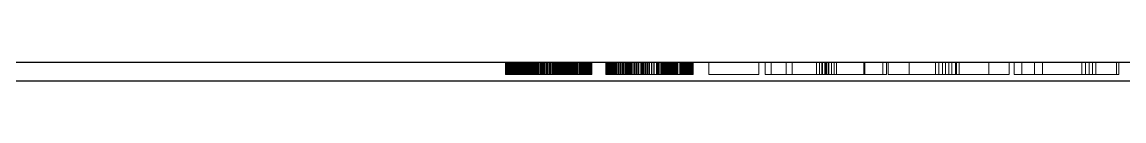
# Paper-space layout '04_孔表及加工说明' of a CAD drawing. Header units: millimetres. Extents: x 8 to 412, y 8 to 289.
# Drawn here: x 89.49 to 116.43, y 237.8 to 238.25 of the extents above; entities that cross this region are included whole.
import ezdxf

# ---------------------------------------------------------------- set-up
doc = ezdxf.new("R2010")
doc.units = ezdxf.units.MM
doc.linetypes.add('WP_HIDDEN', pattern=[2.3, 1.5, -0.8])
doc.layers.add('HIDDEN', color=7, linetype='WP_HIDDEN', lineweight=13)
doc.layers.add('VISIBLE', color=7, linetype='CONTINUOUS', lineweight=25)

psp = doc.layouts.new('04_孔表及加工说明')

# ---------------------------------------------------------------- linework, layer by layer
at = {"layer": 'HIDDEN'}
for points in [[(101.311, 238.25), (101.708, 238.25)], [(101.317, 238.25), (101.311, 238.25)], [(101.311, 238.25), (101.311, 237.95)], [(101.325, 238.25), (101.317, 238.25)], [(101.317, 238.25), (101.317, 237.95)], [(101.335, 238.25), (101.325, 238.25)], [(101.325, 238.25), (101.325, 237.95)], [(101.346, 238.25), (101.335, 238.25)], [(101.335, 238.25), (101.335, 237.95)], [(101.36, 238.25), (101.346, 238.25)], [(101.346, 238.25), (101.346, 237.95)], [(101.351, 238.25), (101.372, 238.25)], [(101.748, 238.25), (101.351, 238.25)], [(101.351, 238.25), (101.351, 237.95)], [(101.375, 238.25), (101.36, 238.25)], [(101.36, 238.25), (101.36, 237.95)], [(101.372, 238.25), (101.399, 238.25)], [(101.372, 238.25), (101.372, 237.95)], [(101.392, 238.25), (101.375, 238.25)], [(101.375, 238.25), (101.375, 237.95)], [(101.411, 238.25), (101.392, 238.25)], [(101.392, 238.25), (101.392, 237.95)], [(101.399, 238.25), (101.415, 238.25)], [(101.399, 238.25), (101.399, 237.95)], [(101.432, 238.25), (101.411, 238.25)], [(101.411, 238.25), (101.411, 237.95)], [(101.415, 238.25), (101.432, 238.25)], [(101.415, 238.25), (101.415, 237.95)], [(101.455, 238.25), (101.432, 238.25)], [(101.432, 238.25), (101.45, 238.25)], [(101.432, 238.25), (101.432, 237.95)], [(101.432, 238.25), (101.432, 237.95)], [(101.45, 238.25), (101.47, 238.25)], [(101.45, 238.25), (101.45, 237.95)], [(101.48, 238.25), (101.455, 238.25)], [(101.455, 238.25), (101.455, 237.95)], [(101.47, 238.25), (101.491, 238.25)], [(101.47, 238.25), (101.47, 237.95)], [(101.507, 238.25), (101.48, 238.25)], [(101.48, 238.25), (101.48, 237.95)], [(101.491, 238.25), (101.514, 238.25)], [(101.491, 238.25), (101.491, 237.95)], [(101.535, 238.25), (101.507, 238.25)], [(101.507, 238.25), (101.507, 237.95)], [(101.514, 238.25), (101.539, 238.25)], [(101.514, 238.25), (101.514, 237.95)], [(101.566, 238.25), (101.535, 238.25)], [(101.535, 238.25), (101.535, 237.95)], [(101.539, 238.25), (101.564, 238.25)], [(101.539, 238.25), (101.539, 237.95)], [(101.564, 238.25), (101.591, 238.25)], [(101.564, 238.25), (101.564, 237.95)], [(101.598, 238.25), (101.566, 238.25)], [(101.566, 238.25), (101.566, 237.95)], [(101.591, 238.25), (101.62, 238.25)], [(101.591, 238.25), (101.591, 237.95)], [(101.632, 238.25), (101.598, 238.25)], [(101.598, 238.25), (101.598, 237.95)], [(101.62, 238.25), (101.65, 238.25)], [(101.62, 238.25), (101.62, 237.95)], [(101.668, 238.25), (101.632, 238.25)], [(101.632, 238.25), (101.632, 237.95)], [(101.65, 238.25), (101.682, 238.25)], [(101.65, 238.25), (101.65, 237.95)], [(101.704, 238.25), (101.668, 238.25)], [(101.668, 238.25), (101.668, 237.95)], [(101.682, 238.25), (101.714, 238.25)], [(101.682, 238.25), (101.682, 237.95)], [(101.742, 238.25), (101.704, 238.25)], [(101.704, 238.25), (101.704, 237.95)], [(101.708, 238.25), (101.727, 238.25)], [(101.708, 238.25), (101.708, 237.95)], [(101.714, 238.25), (101.748, 238.25)], [(101.714, 238.25), (101.714, 237.95)], [(101.727, 238.25), (101.748, 238.25)], [(101.727, 238.25), (101.727, 237.95)], [(101.781, 238.25), (101.742, 238.25)], [(101.742, 238.25), (101.742, 237.95)], [(101.748, 238.25), (101.783, 238.25)], [(101.76, 238.25), (101.748, 238.25)], [(101.748, 238.25), (101.773, 238.25)], [(101.748, 238.25), (101.748, 237.95)], [(101.748, 238.25), (101.748, 237.95)], [(101.748, 238.25), (101.748, 237.95)], [(101.777, 238.25), (101.76, 238.25)], [(101.76, 238.25), (101.76, 237.95)], [(101.773, 238.25), (101.8, 238.25)], [(101.773, 238.25), (101.773, 237.95)], [(101.796, 238.25), (101.777, 238.25)], [(101.777, 238.25), (101.777, 237.95)], [(101.822, 238.25), (101.781, 238.25)], [(101.781, 238.25), (101.781, 237.95)], [(101.783, 238.25), (101.818, 238.25)], [(101.783, 238.25), (101.783, 237.95)], [(101.819, 238.25), (101.796, 238.25)], [(101.796, 238.25), (101.796, 237.95)], [(101.8, 238.25), (101.831, 238.25)], [(101.8, 238.25), (101.8, 237.95)], [(101.818, 238.25), (101.855, 238.25)], [(101.818, 238.25), (101.818, 237.95)], [(101.846, 238.25), (101.819, 238.25)], [(101.819, 238.25), (101.819, 237.95)], [(101.863, 238.25), (101.822, 238.25)], [(101.822, 238.25), (101.822, 237.95)], [(101.831, 238.25), (101.864, 238.25)], [(101.831, 238.25), (101.831, 237.95)], [(101.876, 238.25), (101.846, 238.25)], [(101.846, 238.25), (101.846, 237.95)], [(101.855, 238.25), (101.893, 238.25)], [(101.855, 238.25), (101.855, 237.95)], [(101.905, 238.25), (101.863, 238.25)], [(101.863, 238.25), (101.863, 237.95)], [(101.864, 238.25), (101.901, 238.25)], [(101.864, 238.25), (101.864, 237.95)], [(101.909, 238.25), (101.876, 238.25)], [(101.876, 238.25), (101.876, 237.95)], [(101.893, 238.25), (101.931, 238.25)], [(101.893, 238.25), (101.893, 237.95)], [(101.901, 238.25), (101.94, 238.25)], [(101.901, 238.25), (101.901, 237.95)], [(101.949, 238.25), (101.905, 238.25)], [(101.905, 238.25), (101.905, 237.95)], [(101.946, 238.25), (101.909, 238.25)], [(101.909, 238.25), (101.909, 237.95)], [(101.931, 238.25), (101.971, 238.25)], [(101.931, 238.25), (101.931, 237.95)], [(101.94, 238.25), (101.983, 238.25)], [(101.94, 238.25), (101.94, 237.95)], [(101.986, 238.25), (101.946, 238.25)], [(101.946, 238.25), (101.946, 237.95)], [(101.994, 238.25), (101.949, 238.25)], [(101.949, 238.25), (101.949, 237.95)], [(101.971, 238.25), (102.011, 238.25)], [(101.971, 238.25), (101.971, 237.95)], [(101.983, 238.25), (102.027, 238.25)], [(101.983, 238.25), (101.983, 237.95)], [(102.028, 238.25), (101.986, 238.25)], [(101.986, 238.25), (101.986, 237.95)], [(102.039, 238.25), (101.994, 238.25)], [(101.994, 238.25), (101.994, 237.95)], [(102.011, 238.25), (102.053, 238.25)], [(102.011, 238.25), (102.011, 237.95)], [(102.027, 238.25), (102.074, 238.25)], [(102.027, 238.25), (102.027, 237.95)], [(102.072, 238.25), (102.028, 238.25)], [(102.028, 238.25), (102.028, 237.95)], [(102.086, 238.25), (102.039, 238.25)], [(102.039, 238.25), (102.039, 237.95)], [(102.053, 238.25), (102.095, 238.25)], [(102.053, 238.25), (102.053, 237.95)], [(102.119, 238.25), (102.072, 238.25)], [(102.072, 238.25), (102.072, 237.95)], [(102.074, 238.25), (102.122, 238.25)], [(102.074, 238.25), (102.074, 237.95)], [(102.134, 238.25), (102.086, 238.25)], [(102.086, 238.25), (102.086, 237.95)], [(102.094, 238.25), (102.138, 238.25)], [(102.174, 238.25), (102.094, 238.25)], [(102.094, 238.25), (102.094, 237.95)], [(102.095, 238.25), (102.139, 238.25)], [(102.095, 238.25), (102.095, 237.95)], [(102.169, 238.25), (102.119, 238.25)], [(102.119, 238.25), (102.119, 237.95)], [(102.122, 238.25), (102.174, 238.25)], [(102.122, 238.25), (102.122, 237.95)], [(102.184, 238.25), (102.134, 238.25)], [(102.134, 238.25), (102.134, 237.95)], [(102.138, 238.25), (102.201, 238.25)], [(102.138, 238.25), (102.138, 237.95)], [(102.139, 238.25), (102.183, 238.25)], [(102.139, 238.25), (102.139, 237.95)], [(102.221, 238.25), (102.169, 238.25)], [(102.169, 238.25), (102.169, 237.95)], [(102.247, 238.25), (102.174, 238.25)], [(102.174, 238.25), (102.227, 238.25)], [(102.174, 238.25), (102.174, 237.95)], [(102.174, 238.25), (102.174, 237.95)], [(102.183, 238.25), (102.229, 238.25)], [(102.183, 238.25), (102.183, 237.95)], [(102.234, 238.25), (102.184, 238.25)], [(102.184, 238.25), (102.184, 237.95)], [(102.201, 238.25), (102.264, 238.25)], [(102.201, 238.25), (102.201, 237.95)], [(102.275, 238.25), (102.221, 238.25)], [(102.221, 238.25), (102.221, 237.95)], [(102.227, 238.25), (102.282, 238.25)], [(102.227, 238.25), (102.227, 237.95)], [(102.229, 238.25), (102.323, 238.25)], [(102.229, 238.25), (102.229, 237.95)], [(102.285, 238.25), (102.234, 238.25)], [(102.234, 238.25), (102.234, 237.95)], [(102.314, 238.25), (102.247, 238.25)], [(102.247, 238.25), (102.247, 237.95)], [(102.264, 238.25), (102.325, 238.25)], [(102.264, 238.25), (102.264, 237.95)], [(102.331, 238.25), (102.275, 238.25)], [(102.275, 238.25), (102.275, 237.95)], [(102.282, 238.25), (102.34, 238.25)], [(102.282, 238.25), (102.282, 237.95)], [(102.338, 238.25), (102.285, 238.25)], [(102.285, 238.25), (102.285, 237.95)], [(102.373, 238.25), (102.314, 238.25)], [(102.314, 238.25), (102.314, 237.95)], [(102.323, 238.25), (102.388, 238.25)], [(102.323, 238.25), (102.323, 237.95)], [(102.325, 238.25), (102.384, 238.25)], [(102.325, 238.25), (102.325, 237.95)], [(102.388, 238.25), (102.331, 238.25)], [(102.331, 238.25), (102.331, 237.95)], [(102.396, 238.25), (102.338, 238.25)], [(102.338, 238.25), (102.338, 237.95)], [(102.34, 238.25), (102.409, 238.25)], [(102.34, 238.25), (102.34, 237.95)], [(102.441, 238.25), (102.373, 238.25)], [(102.373, 238.25), (102.373, 237.95)], [(102.384, 238.25), (102.442, 238.25)], [(102.384, 238.25), (102.384, 237.95)], [(102.388, 238.25), (102.452, 238.25)], [(102.443, 238.25), (102.388, 238.25)], [(102.388, 238.25), (102.388, 237.95)], [(102.388, 238.25), (102.388, 237.95)], [(102.453, 238.25), (102.396, 238.25)], [(102.396, 238.25), (102.396, 237.95)], [(102.409, 238.25), (102.475, 238.25)], [(102.409, 238.25), (102.409, 237.95)], [(102.505, 238.25), (102.441, 238.25)], [(102.441, 238.25), (102.441, 237.95)], [(102.442, 238.25), (102.498, 238.25)], [(102.442, 238.25), (102.442, 237.95)], [(102.494, 238.25), (102.443, 238.25)], [(102.443, 238.25), (102.443, 237.95)], [(102.452, 238.25), (102.515, 238.25)], [(102.452, 238.25), (102.452, 237.95)], [(102.509, 238.25), (102.453, 238.25)], [(102.453, 238.25), (102.453, 237.95)], [(102.475, 238.25), (102.538, 238.25)], [(102.475, 238.25), (102.475, 237.95)], [(102.543, 238.25), (102.494, 238.25)], [(102.494, 238.25), (102.494, 237.95)], [(102.498, 238.25), (102.553, 238.25)], [(102.498, 238.25), (102.498, 237.95)], [(102.566, 238.25), (102.505, 238.25)], [(102.505, 238.25), (102.505, 237.95)], [(102.564, 238.25), (102.509, 238.25)], [(102.509, 238.25), (102.509, 237.95)], [(102.515, 238.25), (102.577, 238.25)], [(102.515, 238.25), (102.515, 237.95)], [(102.538, 238.25), (102.598, 238.25)], [(102.538, 238.25), (102.538, 237.95)], [(102.59, 238.25), (102.543, 238.25)], [(102.543, 238.25), (102.543, 237.95)], [(102.553, 238.25), (102.606, 238.25)], [(102.553, 238.25), (102.553, 237.95)], [(102.617, 238.25), (102.564, 238.25)], [(102.564, 238.25), (102.564, 237.95)], [(102.624, 238.25), (102.566, 238.25)], [(102.566, 238.25), (102.566, 237.95)], [(102.577, 238.25), (102.637, 238.25)], [(102.577, 238.25), (102.577, 237.95)], [(102.633, 238.25), (102.59, 238.25)], [(102.59, 238.25), (102.59, 237.95)], [(102.598, 238.25), (102.656, 238.25)], [(102.598, 238.25), (102.598, 237.95)], [(102.606, 238.25), (102.657, 238.25)], [(102.606, 238.25), (102.606, 237.95)], [(102.669, 238.25), (102.617, 238.25)], [(102.617, 238.25), (102.617, 237.95)], [(102.68, 238.25), (102.624, 238.25)], [(102.624, 238.25), (102.624, 237.95)], [(102.674, 238.25), (102.633, 238.25)], [(102.633, 238.25), (102.633, 237.95)], [(102.637, 238.25), (102.696, 238.25)], [(102.637, 238.25), (102.637, 237.95)], [(102.656, 238.25), (102.711, 238.25)], [(102.656, 238.25), (102.656, 237.95)], [(102.657, 238.25), (102.682, 238.25)], [(102.657, 238.25), (102.657, 237.95)], [(102.719, 238.25), (102.669, 238.25)], [(102.669, 238.25), (102.669, 237.95)], [(102.713, 238.25), (102.674, 238.25)], [(102.674, 238.25), (102.674, 237.95)], [(102.732, 238.25), (102.68, 238.25)], [(102.68, 238.25), (102.68, 237.95)], [(102.682, 238.25), (102.705, 238.25)], [(102.682, 238.25), (102.682, 237.95)], [(102.696, 238.25), (102.753, 238.25)], [(102.696, 238.25), (102.696, 237.95)], [(102.705, 238.25), (102.726, 238.25)], [(102.705, 238.25), (102.705, 237.95)], [(102.711, 238.25), (102.763, 238.25)], [(102.711, 238.25), (102.711, 237.95)], [(102.747, 238.25), (102.713, 238.25)], [(102.713, 238.25), (102.713, 237.95)], [(102.769, 238.25), (102.719, 238.25)], [(102.719, 238.25), (102.719, 237.95)], [(102.726, 238.25), (102.746, 238.25)], [(102.726, 238.25), (102.726, 237.95)], [(102.781, 238.25), (102.732, 238.25)], [(102.732, 238.25), (102.732, 237.95)], [(102.746, 238.25), (102.764, 238.25)], [(102.746, 238.25), (102.746, 237.95)], [(102.777, 238.25), (102.747, 238.25)], [(102.747, 238.25), (102.747, 237.95)], [(102.753, 238.25), (102.809, 238.25)], [(102.753, 238.25), (102.753, 237.95)], [(102.763, 238.25), (102.813, 238.25)], [(102.763, 238.25), (102.763, 237.95)], [(102.764, 238.25), (102.781, 238.25)], [(102.764, 238.25), (102.764, 237.95)], [(102.817, 238.25), (102.769, 238.25)], [(102.769, 238.25), (102.769, 237.95)], [(102.802, 238.25), (102.777, 238.25)], [(102.777, 238.25), (102.777, 237.95)], [(102.781, 238.25), (102.796, 238.25)], [(102.827, 238.25), (102.781, 238.25)], [(102.781, 238.25), (102.781, 237.95)], [(102.796, 238.25), (102.809, 238.25)], [(102.796, 238.25), (102.796, 237.95)], [(102.823, 238.25), (102.802, 238.25)], [(102.802, 238.25), (102.802, 237.95)], [(102.809, 238.25), (102.863, 238.25)], [(102.809, 238.25), (102.821, 238.25)], [(102.809, 238.25), (102.809, 237.95)], [(102.813, 238.25), (102.858, 238.25)], [(102.813, 238.25), (102.813, 237.95)], [(102.864, 238.25), (102.817, 238.25)], [(102.817, 238.25), (102.817, 237.95)], [(102.821, 238.25), (102.832, 238.25)], [(102.821, 238.25), (102.821, 237.95)], [(102.823, 238.25), (102.892, 238.25)], [(102.876, 238.25), (102.823, 238.25)], [(102.839, 238.25), (102.823, 238.25)], [(102.823, 238.25), (102.823, 237.95)], [(102.823, 238.25), (102.823, 237.95)], [(102.869, 238.25), (102.827, 238.25)], [(102.827, 238.25), (102.827, 237.95)], [(102.832, 238.25), (102.84, 238.25)], [(102.832, 238.25), (102.832, 237.95)], [(102.851, 238.25), (102.839, 238.25)], [(102.839, 238.25), (102.839, 237.95)], [(102.84, 238.25), (102.847, 238.25)], [(102.84, 238.25), (102.84, 237.95)], [(102.847, 238.25), (102.857, 238.25)], [(102.847, 238.25), (102.847, 237.95)], [(102.858, 238.25), (102.851, 238.25)], [(102.851, 238.25), (102.851, 237.95)], [(102.857, 238.25), (102.86, 238.25)], [(102.857, 238.25), (102.857, 237.95)], [(102.86, 238.25), (102.858, 238.25)], [(102.858, 238.25), (102.897, 238.25)], [(102.858, 238.25), (102.858, 237.95)], [(102.858, 238.25), (102.858, 237.95)], [(102.86, 238.25), (102.86, 237.95)], [(102.863, 238.25), (102.914, 238.25)], [(102.863, 238.25), (102.863, 237.95)], [(102.909, 238.25), (102.864, 238.25)], [(102.864, 238.25), (102.864, 237.95)], [(102.905, 238.25), (102.869, 238.25)], [(102.869, 238.25), (102.869, 237.95)], [(102.926, 238.25), (102.876, 238.25)], [(102.876, 238.25), (102.876, 237.95)], [(102.892, 238.25), (102.958, 238.25)], [(102.892, 238.25), (102.892, 237.95)], [(102.897, 238.25), (102.93, 238.25)], [(102.897, 238.25), (102.897, 237.95)], [(102.936, 238.25), (102.905, 238.25)], [(102.905, 238.25), (102.905, 237.95)], [(102.953, 238.25), (102.909, 238.25)], [(102.909, 238.25), (102.909, 237.95)], [(102.914, 238.25), (102.962, 238.25)], [(102.914, 238.25), (102.914, 237.95)], [(102.973, 238.25), (102.926, 238.25)], [(102.926, 238.25), (102.926, 237.95)], [(102.93, 238.25), (102.957, 238.25)], [(102.93, 238.25), (102.93, 237.95)], [(102.961, 238.25), (102.936, 238.25)], [(102.936, 238.25), (102.936, 237.95)], [(102.997, 238.25), (102.953, 238.25)], [(102.953, 238.25), (102.953, 237.95)], [(102.957, 238.25), (102.978, 238.25)], [(102.957, 238.25), (102.957, 237.95)], [(102.958, 238.25), (103.02, 238.25)], [(102.958, 238.25), (102.958, 237.95)], [(102.98, 238.25), (102.961, 238.25)], [(102.961, 238.25), (102.961, 237.95)], [(102.962, 238.25), (103.006, 238.25)], [(102.962, 238.25), (102.962, 237.95)], [(103.016, 238.25), (102.973, 238.25)], [(102.973, 238.25), (102.973, 237.95)], [(102.978, 238.25), (102.993, 238.25)], [(102.978, 238.25), (102.978, 237.95)], [(102.994, 238.25), (102.98, 238.25)], [(102.98, 238.25), (102.98, 237.95)], [(102.993, 238.25), (103.003, 238.25)], [(102.993, 238.25), (102.993, 237.95)], [(103.003, 238.25), (102.994, 238.25)], [(102.994, 238.25), (102.994, 237.95)], [(103.038, 238.25), (102.997, 238.25)], [(102.997, 238.25), (102.997, 237.95)], [(103.006, 238.25), (103.003, 238.25)], [(103.003, 238.25), (103.006, 238.25)], [(103.003, 238.25), (103.003, 237.95)], [(103.003, 238.25), (103.003, 237.95)], [(103.006, 238.25), (103.047, 238.25)], [(103.006, 238.25), (103.006, 237.95)], [(103.006, 238.25), (103.006, 237.95)], [(103.056, 238.25), (103.016, 238.25)], [(103.016, 238.25), (103.016, 237.95)], [(103.02, 238.25), (103.077, 238.25)], [(103.02, 238.25), (103.02, 237.95)], [(103.079, 238.25), (103.038, 238.25)], [(103.038, 238.25), (103.038, 237.95)], [(103.047, 238.25), (103.084, 238.25)], [(103.047, 238.25), (103.047, 237.95)], [(103.092, 238.25), (103.056, 238.25)], [(103.056, 238.25), (103.056, 237.95)], [(103.077, 238.25), (103.131, 238.25)], [(103.077, 238.25), (103.077, 237.95)], [(103.118, 238.25), (103.079, 238.25)], [(103.079, 238.25), (103.079, 237.95)], [(103.084, 238.25), (103.119, 238.25)], [(103.084, 238.25), (103.084, 237.95)], [(103.126, 238.25), (103.092, 238.25)], [(103.092, 238.25), (103.092, 237.95)], [(103.155, 238.25), (103.118, 238.25)], [(103.118, 238.25), (103.118, 237.95)], [(103.119, 238.25), (103.15, 238.25)], [(103.119, 238.25), (103.119, 237.95)], [(103.155, 238.25), (103.126, 238.25)], [(103.126, 238.25), (103.126, 237.95)], [(103.131, 238.25), (103.18, 238.25)], [(103.131, 238.25), (103.131, 237.95)], [(103.15, 238.25), (103.177, 238.25)], [(103.15, 238.25), (103.15, 237.95)], [(103.19, 238.25), (103.155, 238.25)], [(103.182, 238.25), (103.155, 238.25)], [(103.155, 238.25), (103.155, 237.95)], [(103.155, 238.25), (103.155, 237.95)], [(103.177, 238.25), (103.201, 238.25)], [(103.177, 238.25), (103.177, 237.95)], [(103.18, 238.25), (103.226, 238.25)], [(103.18, 238.25), (103.18, 237.95)], [(103.204, 238.25), (103.182, 238.25)], [(103.182, 238.25), (103.182, 237.95)], [(103.223, 238.25), (103.19, 238.25)], [(103.19, 238.25), (103.19, 237.95)], [(103.201, 238.25), (103.222, 238.25)], [(103.201, 238.25), (103.201, 237.95)], [(103.224, 238.25), (103.204, 238.25)], [(103.204, 238.25), (103.204, 237.95)], [(103.222, 238.25), (103.238, 238.25)], [(103.222, 238.25), (103.222, 237.95)], [(103.253, 238.25), (103.223, 238.25)], [(103.223, 238.25), (103.223, 237.95)], [(103.24, 238.25), (103.224, 238.25)], [(103.224, 238.25), (103.224, 237.95)], [(103.226, 238.25), (103.268, 238.25)], [(103.226, 238.25), (103.226, 237.95)], [(103.238, 238.25), (103.251, 238.25)], [(103.238, 238.25), (103.238, 237.95)], [(103.252, 238.25), (103.24, 238.25)], [(103.24, 238.25), (103.24, 237.95)], [(103.251, 238.25), (103.26, 238.25)], [(103.251, 238.25), (103.251, 237.95)], [(103.261, 238.25), (103.252, 238.25)], [(103.252, 238.25), (103.252, 237.95)], [(103.281, 238.25), (103.253, 238.25)], [(103.253, 238.25), (103.253, 237.95)], [(103.26, 238.25), (103.266, 238.25)], [(103.26, 238.25), (103.26, 237.95)], [(103.266, 238.25), (103.261, 238.25)], [(103.261, 238.25), (103.261, 237.95)], [(103.268, 238.25), (103.266, 238.25)], [(103.266, 238.25), (103.268, 238.25)], [(103.266, 238.25), (103.266, 237.95)], [(103.266, 238.25), (103.266, 237.95)], [(103.268, 238.25), (103.305, 238.25)], [(103.268, 238.25), (103.268, 237.95)], [(103.306, 238.25), (103.281, 238.25)], [(103.281, 238.25), (103.281, 237.95)], [(103.305, 238.25), (103.337, 238.25)], [(103.305, 238.25), (103.305, 237.95)], [(103.329, 238.25), (103.306, 238.25)], [(103.306, 238.25), (103.306, 237.95)], [(103.349, 238.25), (103.329, 238.25)], [(103.329, 238.25), (103.329, 237.95)], [(103.337, 238.25), (103.364, 238.25)], [(103.337, 238.25), (103.337, 237.95)], [(103.367, 238.25), (103.349, 238.25)], [(103.349, 238.25), (103.349, 237.95)], [(103.364, 238.25), (103.387, 238.25)], [(103.364, 238.25), (103.364, 237.95)], [(103.383, 238.25), (103.367, 238.25)], [(103.367, 238.25), (103.367, 237.95)], [(103.396, 238.25), (103.383, 238.25)], [(103.383, 238.25), (103.383, 237.95)], [(103.387, 238.25), (103.404, 238.25)], [(103.387, 238.25), (103.387, 237.95)], [(103.407, 238.25), (103.396, 238.25)], [(103.396, 238.25), (103.396, 237.95)], [(103.404, 238.25), (103.416, 238.25)], [(103.404, 238.25), (103.404, 237.95)], [(103.415, 238.25), (103.407, 238.25)], [(103.407, 238.25), (103.407, 237.95)], [(103.421, 238.25), (103.415, 238.25)], [(103.415, 238.25), (103.415, 237.95)], [(103.416, 238.25), (103.424, 238.25)], [(103.416, 238.25), (103.416, 237.95)], [(103.425, 238.25), (103.421, 238.25)], [(103.421, 238.25), (103.421, 237.95)], [(103.424, 238.25), (103.426, 238.25)], [(103.424, 238.25), (103.424, 237.95)], [(103.426, 238.25), (103.425, 238.25)], [(103.425, 238.25), (103.425, 237.95)], [(103.426, 238.25), (103.426, 237.95)], [(103.768, 238.25), (103.769, 238.25)], [(105.902, 238.25), (103.768, 238.25)], [(103.768, 238.25), (103.768, 237.95)], [(103.769, 238.25), (103.777, 238.25)], [(103.769, 238.25), (103.769, 237.95)], [(103.777, 238.25), (103.792, 238.25)], [(103.777, 238.25), (103.777, 237.95)], [(103.792, 238.25), (103.814, 238.25)], [(103.792, 238.25), (103.792, 237.95)], [(103.814, 238.25), (103.836, 238.25)], [(103.814, 238.25), (103.814, 237.95)], [(103.836, 238.25), (103.861, 238.25)], [(103.836, 238.25), (103.836, 237.95)], [(103.843, 238.25), (103.849, 238.25)], [(104.25, 238.25), (103.843, 238.25)], [(103.843, 238.25), (103.843, 237.95)], [(103.849, 238.25), (103.857, 238.25)], [(103.849, 238.25), (103.849, 237.95)], [(103.857, 238.25), (103.866, 238.25)], [(103.857, 238.25), (103.857, 237.95)], [(103.861, 238.25), (103.889, 238.25)], [(103.861, 238.25), (103.861, 237.95)], [(103.866, 238.25), (103.878, 238.25)], [(103.866, 238.25), (103.866, 237.95)], [(103.878, 238.25), (103.891, 238.25)], [(103.878, 238.25), (103.878, 237.95)], [(103.889, 238.25), (103.92, 238.25)], [(103.889, 238.25), (103.889, 237.95)], [(103.891, 238.25), (103.907, 238.25)], [(103.891, 238.25), (103.891, 237.95)], [(103.907, 238.25), (103.924, 238.25)], [(103.907, 238.25), (103.907, 237.95)], [(103.92, 238.25), (103.954, 238.25)], [(103.92, 238.25), (103.92, 237.95)], [(103.924, 238.25), (103.942, 238.25)], [(103.924, 238.25), (103.924, 237.95)], [(103.942, 238.25), (103.963, 238.25)], [(103.942, 238.25), (103.942, 237.95)], [(103.954, 238.25), (103.991, 238.25)], [(103.954, 238.25), (103.954, 237.95)], [(103.963, 238.25), (103.985, 238.25)], [(103.963, 238.25), (103.963, 237.95)], [(103.985, 238.25), (104.01, 238.25)], [(103.985, 238.25), (103.985, 237.95)], [(103.991, 238.25), (104.032, 238.25)], [(103.991, 238.25), (103.991, 237.95)], [(104.01, 238.25), (104.036, 238.25)], [(104.01, 238.25), (104.01, 237.95)], [(104.032, 238.25), (104.075, 238.25)], [(104.032, 238.25), (104.032, 237.95)], [(104.036, 238.25), (104.063, 238.25)], [(104.036, 238.25), (104.036, 237.95)], [(104.063, 238.25), (104.093, 238.25)], [(104.063, 238.25), (104.063, 237.95)], [(104.075, 238.25), (104.122, 238.25)], [(104.075, 238.25), (104.075, 237.95)], [(104.093, 238.25), (104.124, 238.25)], [(104.093, 238.25), (104.093, 237.95)], [(104.122, 238.25), (104.175, 238.25)], [(104.122, 238.25), (104.122, 237.95)], [(104.124, 238.25), (104.158, 238.25)], [(104.124, 238.25), (104.124, 237.95)], [(104.158, 238.25), (104.193, 238.25)], [(104.158, 238.25), (104.158, 237.95)], [(104.175, 238.25), (104.232, 238.25)], [(104.175, 238.25), (104.175, 237.95)], [(104.193, 238.25), (104.229, 238.25)], [(104.193, 238.25), (104.193, 237.95)], [(104.229, 238.25), (104.267, 238.25)], [(104.229, 238.25), (104.229, 237.95)], [(104.232, 238.25), (104.295, 238.25)], [(104.232, 238.25), (104.232, 237.95)], [(104.253, 238.25), (104.25, 238.25)], [(104.25, 238.25), (104.25, 237.95)], [(104.262, 238.25), (104.253, 238.25)], [(104.253, 238.25), (104.253, 237.95)], [(104.276, 238.25), (104.262, 238.25)], [(104.262, 238.25), (104.262, 237.95)], [(104.267, 238.25), (104.306, 238.25)], [(104.267, 238.25), (104.267, 237.95)], [(104.295, 238.25), (104.276, 238.25)], [(104.276, 238.25), (104.276, 237.95)], [(104.319, 238.25), (104.295, 238.25)], [(104.295, 238.25), (104.362, 238.25)], [(104.295, 238.25), (104.295, 237.95)], [(104.295, 238.25), (104.295, 237.95)], [(104.306, 238.25), (104.347, 238.25)], [(104.306, 238.25), (104.306, 237.95)], [(104.318, 238.25), (105.902, 238.25)], [(104.354, 238.25), (104.318, 238.25)], [(104.318, 238.25), (104.318, 237.95)], [(104.349, 238.25), (104.319, 238.25)], [(104.319, 238.25), (104.319, 237.95)], [(104.347, 238.25), (104.389, 238.25)], [(104.347, 238.25), (104.347, 237.95)], [(104.384, 238.25), (104.349, 238.25)], [(104.349, 238.25), (104.349, 237.95)], [(104.393, 238.25), (104.354, 238.25)], [(104.354, 238.25), (104.354, 237.95)], [(104.362, 238.25), (104.434, 238.25)], [(104.362, 238.25), (104.362, 237.95)], [(104.424, 238.25), (104.384, 238.25)], [(104.384, 238.25), (104.384, 237.95)], [(104.389, 238.25), (104.433, 238.25)], [(104.389, 238.25), (104.389, 237.95)], [(104.437, 238.25), (104.393, 238.25)], [(104.393, 238.25), (104.393, 237.95)], [(104.469, 238.25), (104.424, 238.25)], [(104.424, 238.25), (104.424, 237.95)], [(104.433, 238.25), (104.478, 238.25)], [(104.433, 238.25), (104.433, 237.95)], [(104.434, 238.25), (104.594, 238.25)], [(104.434, 238.25), (104.434, 237.95)], [(104.486, 238.25), (104.437, 238.25)], [(104.437, 238.25), (104.437, 237.95)], [(104.517, 238.25), (104.469, 238.25)], [(104.469, 238.25), (104.469, 237.95)], [(104.478, 238.25), (104.524, 238.25)], [(104.478, 238.25), (104.478, 237.95)], [(104.553, 238.25), (104.486, 238.25)], [(104.486, 238.25), (104.486, 237.95)], [(104.569, 238.25), (104.517, 238.25)], [(104.517, 238.25), (104.517, 237.95)], [(104.524, 238.25), (104.572, 238.25)], [(104.524, 238.25), (104.524, 237.95)], [(104.651, 238.25), (104.553, 238.25)], [(104.553, 238.25), (104.553, 237.95)], [(104.625, 238.25), (104.569, 238.25)], [(104.569, 238.25), (104.569, 237.95)], [(104.572, 238.25), (104.622, 238.25)], [(104.572, 238.25), (104.572, 237.95)], [(104.594, 238.25), (104.72, 238.25)], [(104.622, 238.25), (104.673, 238.25)], [(104.622, 238.25), (104.622, 237.95)], [(104.684, 238.25), (104.625, 238.25)], [(104.625, 238.25), (104.625, 237.95)], [(104.782, 238.25), (104.651, 238.25)], [(104.651, 238.25), (104.651, 237.95)], [(104.673, 238.25), (104.725, 238.25)], [(104.673, 238.25), (104.673, 237.95)], [(104.746, 238.25), (104.684, 238.25)], [(104.684, 238.25), (104.684, 237.95)], [(104.72, 238.25), (104.836, 238.25)], [(104.72, 238.25), (104.72, 237.95)], [(104.725, 238.25), (104.779, 238.25)], [(104.725, 238.25), (104.725, 237.95)], [(104.813, 238.25), (104.746, 238.25)], [(104.746, 238.25), (104.746, 237.95)], [(104.779, 238.25), (104.834, 238.25)], [(104.779, 238.25), (104.779, 237.95)], [(104.944, 238.25), (104.782, 238.25)], [(104.782, 238.25), (104.782, 237.95)], [(104.882, 238.25), (104.813, 238.25)], [(104.813, 238.25), (104.813, 237.95)], [(104.834, 238.25), (104.891, 238.25)], [(104.834, 238.25), (104.834, 237.95)], [(104.836, 238.25), (104.941, 238.25)], [(104.836, 238.25), (104.836, 237.95)], [(104.949, 238.25), (104.882, 238.25)], [(104.882, 238.25), (104.882, 237.95)], [(104.891, 238.25), (104.949, 238.25)], [(104.891, 238.25), (104.891, 237.95)], [(104.941, 238.25), (105.035, 238.25)], [(104.941, 238.25), (104.941, 237.95)], [(105.143, 238.25), (104.944, 238.25)], [(104.949, 238.25), (105.004, 238.25)], [(105.012, 238.25), (104.949, 238.25)], [(104.949, 238.25), (104.949, 237.95)], [(104.949, 238.25), (104.949, 237.95)], [(105.004, 238.25), (105.059, 238.25)], [(105.004, 238.25), (105.004, 237.95)], [(105.071, 238.25), (105.012, 238.25)], [(105.012, 238.25), (105.012, 237.95)], [(105.035, 238.25), (105.119, 238.25)], [(105.035, 238.25), (105.035, 237.95)], [(105.059, 238.25), (105.112, 238.25)], [(105.059, 238.25), (105.059, 237.95)], [(105.128, 238.25), (105.071, 238.25)], [(105.071, 238.25), (105.071, 237.95)], [(105.112, 238.25), (105.163, 238.25)], [(105.112, 238.25), (105.112, 237.95)], [(105.119, 238.25), (105.192, 238.25)], [(105.119, 238.25), (105.119, 237.95)], [(105.181, 238.25), (105.128, 238.25)], [(105.128, 238.25), (105.128, 237.95)], [(105.311, 238.25), (105.143, 238.25)], [(105.143, 238.25), (105.143, 237.95)], [(105.163, 238.25), (105.213, 238.25)], [(105.163, 238.25), (105.163, 237.95)], [(105.231, 238.25), (105.181, 238.25)], [(105.181, 238.25), (105.181, 237.95)], [(105.192, 238.25), (105.254, 238.25)], [(105.192, 238.25), (105.192, 237.95)], [(105.213, 238.25), (105.261, 238.25)], [(105.213, 238.25), (105.213, 237.95)], [(105.278, 238.25), (105.231, 238.25)], [(105.231, 238.25), (105.231, 237.95)], [(105.254, 238.25), (105.305, 238.25)], [(105.254, 238.25), (105.254, 237.95)], [(105.261, 238.25), (105.308, 238.25)], [(105.261, 238.25), (105.261, 237.95)], [(105.322, 238.25), (105.278, 238.25)], [(105.278, 238.25), (105.278, 237.95)], [(105.305, 238.25), (105.349, 238.25)], [(105.305, 238.25), (105.305, 237.95)], [(105.308, 238.25), (105.353, 238.25)], [(105.308, 238.25), (105.308, 237.95)], [(105.383, 238.25), (105.311, 238.25)], [(105.311, 238.25), (105.311, 237.95)], [(105.361, 238.25), (105.322, 238.25)], [(105.322, 238.25), (105.322, 237.95)], [(105.349, 238.25), (105.386, 238.25)], [(105.349, 238.25), (105.349, 237.95)], [(105.353, 238.25), (105.397, 238.25)], [(105.353, 238.25), (105.353, 237.95)], [(105.396, 238.25), (105.361, 238.25)], [(105.361, 238.25), (105.361, 237.95)], [(105.448, 238.25), (105.383, 238.25)], [(105.383, 238.25), (105.383, 237.95)], [(105.386, 238.25), (105.418, 238.25)], [(105.386, 238.25), (105.386, 237.95)], [(105.425, 238.25), (105.396, 238.25)], [(105.396, 238.25), (105.396, 237.95)], [(105.397, 238.25), (105.439, 238.25)], [(105.397, 238.25), (105.397, 237.95)], [(105.418, 238.25), (105.444, 238.25)], [(105.418, 238.25), (105.418, 237.95)], [(105.448, 238.25), (105.425, 238.25)], [(105.425, 238.25), (105.425, 237.95)], [(105.439, 238.25), (105.479, 238.25)], [(105.439, 238.25), (105.439, 237.95)], [(105.444, 238.25), (105.464, 238.25)], [(105.444, 238.25), (105.444, 237.95)], [(105.506, 238.25), (105.448, 238.25)], [(105.467, 238.25), (105.448, 238.25)], [(105.448, 238.25), (105.448, 237.95)], [(105.448, 238.25), (105.448, 237.95)], [(105.464, 238.25), (105.479, 238.25)], [(105.464, 238.25), (105.464, 237.95)], [(105.48, 238.25), (105.467, 238.25)], [(105.467, 238.25), (105.467, 237.95)], [(105.479, 238.25), (105.519, 238.25)], [(105.479, 238.25), (105.488, 238.25)], [(105.479, 238.25), (105.479, 237.95)], [(105.479, 238.25), (105.479, 237.95)], [(105.488, 238.25), (105.48, 238.25)], [(105.48, 238.25), (105.48, 237.95)], [(105.49, 238.25), (105.488, 238.25)], [(105.488, 238.25), (105.49, 238.25)], [(105.488, 238.25), (105.488, 237.95)], [(105.488, 238.25), (105.488, 237.95)], [(105.49, 238.25), (105.49, 237.95)], [(105.555, 238.25), (105.506, 238.25)], [(105.506, 238.25), (105.506, 237.95)], [(105.519, 238.25), (105.556, 238.25)], [(105.519, 238.25), (105.519, 237.95)], [(105.6, 238.25), (105.555, 238.25)], [(105.555, 238.25), (105.555, 237.95)], [(105.556, 238.25), (105.592, 238.25)], [(105.556, 238.25), (105.556, 237.95)], [(105.592, 238.25), (105.627, 238.25)], [(105.592, 238.25), (105.592, 237.95)], [(105.641, 238.25), (105.6, 238.25)], [(105.6, 238.25), (105.6, 237.95)], [(105.627, 238.25), (105.66, 238.25)], [(105.627, 238.25), (105.627, 237.95)], [(105.679, 238.25), (105.641, 238.25)], [(105.641, 238.25), (105.641, 237.95)], [(105.66, 238.25), (105.691, 238.25)], [(105.66, 238.25), (105.66, 237.95)], [(105.713, 238.25), (105.679, 238.25)], [(105.679, 238.25), (105.679, 237.95)], [(105.691, 238.25), (105.719, 238.25)], [(105.691, 238.25), (105.691, 237.95)], [(105.744, 238.25), (105.713, 238.25)], [(105.713, 238.25), (105.713, 237.95)], [(105.719, 238.25), (105.746, 238.25)], [(105.719, 238.25), (105.719, 237.95)], [(105.772, 238.25), (105.744, 238.25)], [(105.744, 238.25), (105.744, 237.95)], [(105.746, 238.25), (105.77, 238.25)], [(105.746, 238.25), (105.746, 237.95)], [(105.77, 238.25), (105.792, 238.25)], [(105.77, 238.25), (105.77, 237.95)], [(105.797, 238.25), (105.772, 238.25)], [(105.772, 238.25), (105.772, 237.95)], [(105.792, 238.25), (105.812, 238.25)], [(105.792, 238.25), (105.792, 237.95)], [(105.819, 238.25), (105.797, 238.25)], [(105.797, 238.25), (105.797, 237.95)], [(105.812, 238.25), (105.83, 238.25)], [(105.812, 238.25), (105.812, 237.95)], [(105.837, 238.25), (105.819, 238.25)], [(105.819, 238.25), (105.819, 237.95)], [(105.83, 238.25), (105.846, 238.25)], [(105.83, 238.25), (105.83, 237.95)], [(105.853, 238.25), (105.837, 238.25)], [(105.837, 238.25), (105.837, 237.95)], [(105.846, 238.25), (105.86, 238.25)], [(105.846, 238.25), (105.846, 237.95)], [(105.867, 238.25), (105.853, 238.25)], [(105.853, 238.25), (105.853, 237.95)], [(105.86, 238.25), (105.872, 238.25)], [(105.86, 238.25), (105.86, 237.95)], [(105.878, 238.25), (105.867, 238.25)], [(105.867, 238.25), (105.867, 237.95)], [(105.872, 238.25), (105.881, 238.25)], [(105.872, 238.25), (105.872, 237.95)], [(105.887, 238.25), (105.878, 238.25)], [(105.878, 238.25), (105.878, 237.95)], [(105.881, 238.25), (105.888, 238.25)], [(105.881, 238.25), (105.881, 237.95)], [(105.893, 238.25), (105.887, 238.25)], [(105.887, 238.25), (105.887, 237.95)], [(105.888, 238.25), (105.894, 238.25)], [(105.888, 238.25), (105.888, 237.95)], [(105.897, 238.25), (105.893, 238.25)], [(105.893, 238.25), (105.893, 237.95)], [(105.894, 238.25), (105.897, 238.25)], [(105.894, 238.25), (105.894, 237.95)], [(105.898, 238.25), (105.897, 238.25)], [(105.897, 238.25), (105.898, 238.25)], [(105.897, 238.25), (105.897, 237.95)], [(105.897, 238.25), (105.897, 237.95)], [(105.898, 238.25), (105.898, 237.95)], [(105.902, 238.25), (105.902, 237.95)], [(107.502, 238.25), (106.284, 238.25)], [(106.284, 238.25), (106.284, 237.95)], [(107.502, 238.25), (107.502, 237.95)], [(108.176, 238.25), (107.663, 238.25)], [(107.663, 238.25), (108.912, 238.25)], [(107.663, 238.25), (107.663, 237.95)], [(107.81, 238.25), (108.319, 238.25)], [(108.912, 238.25), (107.81, 238.25)], [(107.81, 238.25), (107.81, 237.95)], [(108.987, 238.25), (108.176, 238.25)], [(108.176, 238.25), (108.176, 237.95)], [(108.319, 238.25), (108.905, 238.25)], [(108.319, 238.25), (108.319, 237.95)], [(108.905, 238.25), (108.99, 238.25)], [(108.912, 238.25), (108.912, 237.95)], [(109.048, 238.25), (108.987, 238.25)], [(108.987, 238.25), (108.987, 237.95)], [(108.99, 238.25), (109.061, 238.25)], [(108.99, 238.25), (108.99, 237.95)], [(109.141, 238.25), (109.048, 238.25)], [(109.048, 238.25), (109.048, 237.95)], [(109.061, 238.25), (109.12, 238.25)], [(109.061, 238.25), (109.061, 237.95)], [(109.12, 238.25), (109.165, 238.25)], [(109.12, 238.25), (109.12, 237.95)], [(109.212, 238.25), (109.141, 238.25)], [(109.141, 238.25), (109.141, 237.95)], [(109.165, 238.25), (109.221, 238.25)], [(109.165, 238.25), (109.165, 237.95)], [(109.282, 238.25), (109.212, 238.25)], [(109.212, 238.25), (109.212, 237.95)], [(109.221, 238.25), (109.283, 238.25)], [(109.221, 238.25), (109.221, 237.95)], [(110.095, 238.25), (109.282, 238.25)], [(109.282, 238.25), (109.282, 237.95)], [(109.283, 238.25), (109.349, 238.25)], [(109.283, 238.25), (109.283, 237.95)], [(109.349, 238.25), (109.42, 238.25)], [(109.349, 238.25), (109.349, 237.95)], [(109.401, 238.25), (110.623, 238.25)], [(110.535, 238.25), (109.401, 238.25)], [(109.401, 238.25), (109.401, 237.95)], [(109.42, 238.25), (110.07, 238.25)], [(110.07, 238.25), (110.535, 238.25)], [(110.07, 238.25), (110.07, 237.95)], [(110.623, 238.25), (110.095, 238.25)], [(110.095, 238.25), (110.095, 237.95)], [(110.535, 238.25), (110.535, 237.95)], [(110.623, 238.25), (110.623, 237.95)], [(110.665, 238.25), (111.185, 238.25)], [(111.91, 238.25), (110.665, 238.25)], [(110.665, 238.25), (110.665, 237.95)], [(111.185, 238.25), (111.822, 238.25)], [(111.185, 238.25), (111.185, 237.95)], [(111.822, 238.25), (111.908, 238.25)], [(111.822, 238.25), (111.822, 237.95)], [(111.908, 238.25), (111.992, 238.25)], [(111.908, 238.25), (111.908, 237.95)], [(112.337, 238.25), (111.91, 238.25)], [(111.91, 238.25), (111.91, 237.95)], [(111.992, 238.25), (112.072, 238.25)], [(111.992, 238.25), (111.992, 237.95)], [(112.072, 238.25), (112.15, 238.25)], [(112.072, 238.25), (112.072, 237.95)], [(112.15, 238.25), (112.226, 238.25)], [(112.15, 238.25), (112.15, 237.95)], [(112.226, 238.25), (112.311, 238.25)], [(112.226, 238.25), (112.226, 237.95)], [(112.311, 238.25), (112.403, 238.25)], [(112.311, 238.25), (112.311, 237.95)], [(113.626, 238.25), (112.337, 238.25)], [(112.337, 238.25), (112.337, 237.95)], [(112.403, 238.25), (112.502, 238.25)], [(112.403, 238.25), (112.403, 237.95)], [(112.502, 238.25), (113.128, 238.25)], [(113.128, 238.25), (113.626, 238.25)], [(113.128, 238.25), (113.128, 237.95)], [(113.626, 238.25), (113.626, 237.95)], [(116.305, 238.25), (113.751, 238.25)], [(113.751, 238.25), (115.406, 238.25)], [(113.751, 238.25), (113.751, 237.95)], [(113.939, 238.25), (116.252, 238.25)], [(115.741, 238.25), (113.939, 238.25)], [(113.939, 238.25), (113.939, 237.95)], [(114.243, 238.25), (116.305, 238.25)], [(114.439, 238.25), (114.243, 238.25)], [(114.243, 238.25), (114.243, 237.95)], [(116.252, 238.25), (114.439, 238.25)], [(114.439, 238.25), (114.439, 237.95)], [(115.406, 238.25), (115.493, 238.25)], [(115.406, 238.25), (115.406, 237.95)], [(115.493, 238.25), (115.578, 238.25)], [(115.493, 238.25), (115.493, 237.95)], [(115.578, 238.25), (115.66, 238.25)], [(115.578, 238.25), (115.578, 237.95)], [(115.66, 238.25), (115.741, 238.25)], [(115.66, 238.25), (115.66, 237.95)], [(115.741, 238.25), (115.741, 237.95)], [(116.252, 238.25), (116.252, 237.95)], [(116.305, 238.25), (116.305, 237.95)], [(101.708, 237.95), (101.311, 237.95)], [(101.311, 237.95), (101.317, 237.95)], [(101.317, 237.95), (101.325, 237.95)], [(101.325, 237.95), (101.335, 237.95)], [(101.335, 237.95), (101.346, 237.95)], [(101.346, 237.95), (101.36, 237.95)], [(101.351, 237.95), (101.748, 237.95)], [(101.372, 237.95), (101.351, 237.95)], [(101.36, 237.95), (101.375, 237.95)], [(101.399, 237.95), (101.372, 237.95)], [(101.375, 237.95), (101.392, 237.95)], [(101.392, 237.95), (101.411, 237.95)], [(101.415, 237.95), (101.399, 237.95)], [(101.411, 237.95), (101.432, 237.95)], [(101.432, 237.95), (101.415, 237.95)], [(101.432, 237.95), (101.455, 237.95)], [(101.45, 237.95), (101.432, 237.95)], [(101.47, 237.95), (101.45, 237.95)], [(101.455, 237.95), (101.48, 237.95)], [(101.491, 237.95), (101.47, 237.95)], [(101.48, 237.95), (101.507, 237.95)], [(101.514, 237.95), (101.491, 237.95)], [(101.507, 237.95), (101.535, 237.95)], [(101.539, 237.95), (101.514, 237.95)], [(101.535, 237.95), (101.566, 237.95)], [(101.564, 237.95), (101.539, 237.95)], [(101.591, 237.95), (101.564, 237.95)], [(101.566, 237.95), (101.598, 237.95)], [(101.62, 237.95), (101.591, 237.95)], [(101.598, 237.95), (101.632, 237.95)], [(101.65, 237.95), (101.62, 237.95)], [(101.632, 237.95), (101.668, 237.95)], [(101.682, 237.95), (101.65, 237.95)], [(101.668, 237.95), (101.704, 237.95)], [(101.714, 237.95), (101.682, 237.95)], [(101.704, 237.95), (101.742, 237.95)], [(101.727, 237.95), (101.708, 237.95)], [(101.748, 237.95), (101.714, 237.95)], [(101.748, 237.95), (101.727, 237.95)], [(101.742, 237.95), (101.781, 237.95)], [(101.773, 237.95), (101.748, 237.95)], [(101.748, 237.95), (101.76, 237.95)], [(101.783, 237.95), (101.748, 237.95)], [(101.76, 237.95), (101.777, 237.95)], [(101.8, 237.95), (101.773, 237.95)], [(101.777, 237.95), (101.796, 237.95)], [(101.781, 237.95), (101.822, 237.95)], [(101.818, 237.95), (101.783, 237.95)], [(101.796, 237.95), (101.819, 237.95)], [(101.831, 237.95), (101.8, 237.95)], [(101.855, 237.95), (101.818, 237.95)], [(101.819, 237.95), (101.846, 237.95)], [(101.822, 237.95), (101.863, 237.95)], [(101.864, 237.95), (101.831, 237.95)], [(101.846, 237.95), (101.876, 237.95)], [(101.893, 237.95), (101.855, 237.95)], [(101.863, 237.95), (101.905, 237.95)], [(101.901, 237.95), (101.864, 237.95)], [(101.876, 237.95), (101.909, 237.95)], [(101.931, 237.95), (101.893, 237.95)], [(101.94, 237.95), (101.901, 237.95)], [(101.905, 237.95), (101.949, 237.95)], [(101.909, 237.95), (101.946, 237.95)], [(101.971, 237.95), (101.931, 237.95)], [(101.983, 237.95), (101.94, 237.95)], [(101.946, 237.95), (101.986, 237.95)], [(101.949, 237.95), (101.994, 237.95)], [(102.011, 237.95), (101.971, 237.95)], [(102.027, 237.95), (101.983, 237.95)], [(101.986, 237.95), (102.028, 237.95)], [(101.994, 237.95), (102.039, 237.95)], [(102.053, 237.95), (102.011, 237.95)], [(102.074, 237.95), (102.027, 237.95)], [(102.028, 237.95), (102.072, 237.95)], [(102.039, 237.95), (102.086, 237.95)], [(102.095, 237.95), (102.053, 237.95)], [(102.072, 237.95), (102.119, 237.95)], [(102.122, 237.95), (102.074, 237.95)], [(102.086, 237.95), (102.134, 237.95)], [(102.094, 237.95), (102.174, 237.95)], [(102.138, 237.95), (102.094, 237.95)], [(102.139, 237.95), (102.095, 237.95)], [(102.119, 237.95), (102.169, 237.95)], [(102.174, 237.95), (102.122, 237.95)], [(102.134, 237.95), (102.184, 237.95)], [(102.201, 237.95), (102.138, 237.95)], [(102.183, 237.95), (102.139, 237.95)], [(102.169, 237.95), (102.221, 237.95)], [(102.227, 237.95), (102.174, 237.95)], [(102.174, 237.95), (102.247, 237.95)], [(102.229, 237.95), (102.183, 237.95)], [(102.184, 237.95), (102.234, 237.95)], [(102.264, 237.95), (102.201, 237.95)], [(102.221, 237.95), (102.275, 237.95)], [(102.282, 237.95), (102.227, 237.95)], [(102.323, 237.95), (102.229, 237.95)], [(102.234, 237.95), (102.285, 237.95)], [(102.247, 237.95), (102.314, 237.95)], [(102.325, 237.95), (102.264, 237.95)], [(102.275, 237.95), (102.331, 237.95)], [(102.34, 237.95), (102.282, 237.95)], [(102.285, 237.95), (102.338, 237.95)], [(102.314, 237.95), (102.373, 237.95)], [(102.388, 237.95), (102.323, 237.95)], [(102.384, 237.95), (102.325, 237.95)], [(102.331, 237.95), (102.388, 237.95)], [(102.338, 237.95), (102.396, 237.95)], [(102.409, 237.95), (102.34, 237.95)], [(102.373, 237.95), (102.441, 237.95)], [(102.442, 237.95), (102.384, 237.95)], [(102.388, 237.95), (102.443, 237.95)], [(102.452, 237.95), (102.388, 237.95)], [(102.396, 237.95), (102.453, 237.95)], [(102.475, 237.95), (102.409, 237.95)], [(102.441, 237.95), (102.505, 237.95)], [(102.498, 237.95), (102.442, 237.95)], [(102.443, 237.95), (102.494, 237.95)], [(102.515, 237.95), (102.452, 237.95)], [(102.453, 237.95), (102.509, 237.95)], [(102.538, 237.95), (102.475, 237.95)], [(102.494, 237.95), (102.543, 237.95)], [(102.553, 237.95), (102.498, 237.95)], [(102.505, 237.95), (102.566, 237.95)], [(102.509, 237.95), (102.564, 237.95)], [(102.577, 237.95), (102.515, 237.95)], [(102.598, 237.95), (102.538, 237.95)], [(102.543, 237.95), (102.59, 237.95)], [(102.606, 237.95), (102.553, 237.95)], [(102.564, 237.95), (102.617, 237.95)], [(102.566, 237.95), (102.624, 237.95)], [(102.637, 237.95), (102.577, 237.95)], [(102.59, 237.95), (102.633, 237.95)], [(102.656, 237.95), (102.598, 237.95)], [(102.657, 237.95), (102.606, 237.95)], [(102.617, 237.95), (102.669, 237.95)], [(102.624, 237.95), (102.68, 237.95)], [(102.633, 237.95), (102.674, 237.95)], [(102.696, 237.95), (102.637, 237.95)], [(102.711, 237.95), (102.656, 237.95)], [(102.682, 237.95), (102.657, 237.95)], [(102.669, 237.95), (102.719, 237.95)], [(102.674, 237.95), (102.713, 237.95)], [(102.68, 237.95), (102.732, 237.95)], [(102.705, 237.95), (102.682, 237.95)], [(102.753, 237.95), (102.696, 237.95)], [(102.726, 237.95), (102.705, 237.95)], [(102.763, 237.95), (102.711, 237.95)], [(102.713, 237.95), (102.747, 237.95)], [(102.719, 237.95), (102.769, 237.95)], [(102.746, 237.95), (102.726, 237.95)], [(102.732, 237.95), (102.781, 237.95)], [(102.764, 237.95), (102.746, 237.95)], [(102.747, 237.95), (102.777, 237.95)], [(102.809, 237.95), (102.753, 237.95)], [(102.813, 237.95), (102.763, 237.95)], [(102.781, 237.95), (102.764, 237.95)], [(102.769, 237.95), (102.817, 237.95)], [(102.777, 237.95), (102.802, 237.95)], [(102.781, 237.95), (102.827, 237.95)], [(102.796, 237.95), (102.781, 237.95)], [(102.809, 237.95), (102.796, 237.95)], [(102.802, 237.95), (102.823, 237.95)], [(102.821, 237.95), (102.809, 237.95)], [(102.863, 237.95), (102.809, 237.95)], [(102.858, 237.95), (102.813, 237.95)], [(102.817, 237.95), (102.864, 237.95)], [(102.832, 237.95), (102.821, 237.95)], [(102.892, 237.95), (102.823, 237.95)], [(102.823, 237.95), (102.839, 237.95)], [(102.823, 237.95), (102.876, 237.95)], [(102.827, 237.95), (102.869, 237.95)], [(102.84, 237.95), (102.832, 237.95)], [(102.839, 237.95), (102.851, 237.95)], [(102.847, 237.95), (102.84, 237.95)], [(102.857, 237.95), (102.847, 237.95)], [(102.851, 237.95), (102.858, 237.95)], [(102.86, 237.95), (102.857, 237.95)], [(102.897, 237.95), (102.858, 237.95)], [(102.858, 237.95), (102.86, 237.95)], [(102.914, 237.95), (102.863, 237.95)], [(102.864, 237.95), (102.909, 237.95)], [(102.869, 237.95), (102.905, 237.95)], [(102.876, 237.95), (102.926, 237.95)], [(102.958, 237.95), (102.892, 237.95)], [(102.93, 237.95), (102.897, 237.95)], [(102.905, 237.95), (102.936, 237.95)], [(102.909, 237.95), (102.953, 237.95)], [(102.962, 237.95), (102.914, 237.95)], [(102.926, 237.95), (102.973, 237.95)], [(102.957, 237.95), (102.93, 237.95)], [(102.936, 237.95), (102.961, 237.95)], [(102.953, 237.95), (102.997, 237.95)], [(102.978, 237.95), (102.957, 237.95)], [(103.02, 237.95), (102.958, 237.95)], [(102.961, 237.95), (102.98, 237.95)], [(103.006, 237.95), (102.962, 237.95)], [(102.973, 237.95), (103.016, 237.95)], [(102.993, 237.95), (102.978, 237.95)], [(102.98, 237.95), (102.994, 237.95)], [(103.003, 237.95), (102.993, 237.95)], [(102.994, 237.95), (103.003, 237.95)], [(102.997, 237.95), (103.038, 237.95)], [(103.006, 237.95), (103.003, 237.95)], [(103.003, 237.95), (103.006, 237.95)], [(103.047, 237.95), (103.006, 237.95)], [(103.016, 237.95), (103.056, 237.95)], [(103.077, 237.95), (103.02, 237.95)], [(103.038, 237.95), (103.079, 237.95)], [(103.084, 237.95), (103.047, 237.95)], [(103.056, 237.95), (103.092, 237.95)], [(103.131, 237.95), (103.077, 237.95)], [(103.079, 237.95), (103.118, 237.95)], [(103.119, 237.95), (103.084, 237.95)], [(103.092, 237.95), (103.126, 237.95)], [(103.118, 237.95), (103.155, 237.95)], [(103.15, 237.95), (103.119, 237.95)], [(103.126, 237.95), (103.155, 237.95)], [(103.18, 237.95), (103.131, 237.95)], [(103.177, 237.95), (103.15, 237.95)], [(103.155, 237.95), (103.19, 237.95)], [(103.155, 237.95), (103.182, 237.95)], [(103.201, 237.95), (103.177, 237.95)], [(103.226, 237.95), (103.18, 237.95)], [(103.182, 237.95), (103.204, 237.95)], [(103.19, 237.95), (103.223, 237.95)], [(103.222, 237.95), (103.201, 237.95)], [(103.204, 237.95), (103.224, 237.95)], [(103.238, 237.95), (103.222, 237.95)], [(103.223, 237.95), (103.253, 237.95)], [(103.224, 237.95), (103.24, 237.95)], [(103.268, 237.95), (103.226, 237.95)], [(103.251, 237.95), (103.238, 237.95)], [(103.24, 237.95), (103.252, 237.95)], [(103.26, 237.95), (103.251, 237.95)], [(103.252, 237.95), (103.261, 237.95)], [(103.253, 237.95), (103.281, 237.95)], [(103.266, 237.95), (103.26, 237.95)], [(103.261, 237.95), (103.266, 237.95)], [(103.266, 237.95), (103.268, 237.95)], [(103.268, 237.95), (103.266, 237.95)], [(103.305, 237.95), (103.268, 237.95)], [(103.281, 237.95), (103.306, 237.95)], [(103.337, 237.95), (103.305, 237.95)], [(103.306, 237.95), (103.329, 237.95)], [(103.329, 237.95), (103.349, 237.95)], [(103.364, 237.95), (103.337, 237.95)], [(103.349, 237.95), (103.367, 237.95)], [(103.387, 237.95), (103.364, 237.95)], [(103.367, 237.95), (103.383, 237.95)], [(103.383, 237.95), (103.396, 237.95)], [(103.404, 237.95), (103.387, 237.95)], [(103.396, 237.95), (103.407, 237.95)], [(103.416, 237.95), (103.404, 237.95)], [(103.407, 237.95), (103.415, 237.95)], [(103.415, 237.95), (103.421, 237.95)], [(103.424, 237.95), (103.416, 237.95)], [(103.421, 237.95), (103.425, 237.95)], [(103.426, 237.95), (103.424, 237.95)], [(103.425, 237.95), (103.426, 237.95)], [(103.768, 237.95), (105.902, 237.95)], [(103.769, 237.95), (103.768, 237.95)], [(103.777, 237.95), (103.769, 237.95)], [(103.792, 237.95), (103.777, 237.95)], [(103.814, 237.95), (103.792, 237.95)], [(103.836, 237.95), (103.814, 237.95)], [(103.861, 237.95), (103.836, 237.95)], [(103.843, 237.95), (104.25, 237.95)], [(103.849, 237.95), (103.843, 237.95)], [(103.857, 237.95), (103.849, 237.95)], [(103.866, 237.95), (103.857, 237.95)], [(103.889, 237.95), (103.861, 237.95)], [(103.878, 237.95), (103.866, 237.95)], [(103.891, 237.95), (103.878, 237.95)], [(103.92, 237.95), (103.889, 237.95)], [(103.907, 237.95), (103.891, 237.95)], [(103.924, 237.95), (103.907, 237.95)], [(103.954, 237.95), (103.92, 237.95)], [(103.942, 237.95), (103.924, 237.95)], [(103.963, 237.95), (103.942, 237.95)], [(103.991, 237.95), (103.954, 237.95)], [(103.985, 237.95), (103.963, 237.95)], [(104.01, 237.95), (103.985, 237.95)], [(104.032, 237.95), (103.991, 237.95)], [(104.036, 237.95), (104.01, 237.95)], [(104.075, 237.95), (104.032, 237.95)], [(104.063, 237.95), (104.036, 237.95)], [(104.093, 237.95), (104.063, 237.95)], [(104.122, 237.95), (104.075, 237.95)], [(104.124, 237.95), (104.093, 237.95)], [(104.175, 237.95), (104.122, 237.95)], [(104.158, 237.95), (104.124, 237.95)], [(104.193, 237.95), (104.158, 237.95)], [(104.232, 237.95), (104.175, 237.95)], [(104.229, 237.95), (104.193, 237.95)], [(104.267, 237.95), (104.229, 237.95)], [(104.295, 237.95), (104.232, 237.95)], [(104.25, 237.95), (104.253, 237.95)], [(104.253, 237.95), (104.262, 237.95)], [(104.262, 237.95), (104.276, 237.95)], [(104.306, 237.95), (104.267, 237.95)], [(104.276, 237.95), (104.295, 237.95)], [(104.362, 237.95), (104.295, 237.95)], [(104.295, 237.95), (104.319, 237.95)], [(104.347, 237.95), (104.306, 237.95)], [(105.902, 237.95), (104.318, 237.95)], [(104.318, 237.95), (104.354, 237.95)], [(104.319, 237.95), (104.349, 237.95)], [(104.389, 237.95), (104.347, 237.95)], [(104.349, 237.95), (104.384, 237.95)], [(104.354, 237.95), (104.393, 237.95)], [(104.434, 237.95), (104.362, 237.95)], [(104.384, 237.95), (104.424, 237.95)], [(104.433, 237.95), (104.389, 237.95)], [(104.393, 237.95), (104.437, 237.95)], [(104.424, 237.95), (104.469, 237.95)], [(104.478, 237.95), (104.433, 237.95)], [(104.594, 237.95), (104.434, 237.95)], [(104.437, 237.95), (104.486, 237.95)], [(104.469, 237.95), (104.517, 237.95)], [(104.524, 237.95), (104.478, 237.95)], [(104.486, 237.95), (104.553, 237.95)], [(104.517, 237.95), (104.569, 237.95)], [(104.572, 237.95), (104.524, 237.95)], [(104.553, 237.95), (104.651, 237.95)], [(104.569, 237.95), (104.625, 237.95)], [(104.622, 237.95), (104.572, 237.95)], [(104.72, 237.95), (104.594, 237.95)], [(104.673, 237.95), (104.622, 237.95)], [(104.625, 237.95), (104.684, 237.95)], [(104.651, 237.95), (104.782, 237.95)], [(104.725, 237.95), (104.673, 237.95)], [(104.684, 237.95), (104.746, 237.95)], [(104.836, 237.95), (104.72, 237.95)], [(104.779, 237.95), (104.725, 237.95)], [(104.746, 237.95), (104.813, 237.95)], [(104.834, 237.95), (104.779, 237.95)], [(104.782, 237.95), (104.944, 237.95)], [(104.813, 237.95), (104.882, 237.95)], [(104.891, 237.95), (104.834, 237.95)], [(104.941, 237.95), (104.836, 237.95)], [(104.882, 237.95), (104.949, 237.95)], [(104.949, 237.95), (104.891, 237.95)], [(105.035, 237.95), (104.941, 237.95)], [(104.944, 237.95), (105.143, 237.95)], [(104.949, 237.95), (105.012, 237.95)], [(105.004, 237.95), (104.949, 237.95)], [(105.059, 237.95), (105.004, 237.95)], [(105.012, 237.95), (105.071, 237.95)], [(105.119, 237.95), (105.035, 237.95)], [(105.112, 237.95), (105.059, 237.95)], [(105.071, 237.95), (105.128, 237.95)], [(105.163, 237.95), (105.112, 237.95)], [(105.192, 237.95), (105.119, 237.95)], [(105.128, 237.95), (105.181, 237.95)], [(105.143, 237.95), (105.311, 237.95)], [(105.213, 237.95), (105.163, 237.95)], [(105.181, 237.95), (105.231, 237.95)], [(105.254, 237.95), (105.192, 237.95)], [(105.261, 237.95), (105.213, 237.95)], [(105.231, 237.95), (105.278, 237.95)], [(105.305, 237.95), (105.254, 237.95)], [(105.308, 237.95), (105.261, 237.95)], [(105.278, 237.95), (105.322, 237.95)], [(105.349, 237.95), (105.305, 237.95)], [(105.353, 237.95), (105.308, 237.95)], [(105.311, 237.95), (105.383, 237.95)], [(105.322, 237.95), (105.361, 237.95)], [(105.386, 237.95), (105.349, 237.95)], [(105.397, 237.95), (105.353, 237.95)], [(105.361, 237.95), (105.396, 237.95)], [(105.383, 237.95), (105.448, 237.95)], [(105.418, 237.95), (105.386, 237.95)], [(105.396, 237.95), (105.425, 237.95)], [(105.439, 237.95), (105.397, 237.95)], [(105.444, 237.95), (105.418, 237.95)], [(105.425, 237.95), (105.448, 237.95)], [(105.479, 237.95), (105.439, 237.95)], [(105.464, 237.95), (105.444, 237.95)], [(105.448, 237.95), (105.506, 237.95)], [(105.448, 237.95), (105.467, 237.95)], [(105.479, 237.95), (105.464, 237.95)], [(105.467, 237.95), (105.48, 237.95)], [(105.488, 237.95), (105.479, 237.95)], [(105.519, 237.95), (105.479, 237.95)], [(105.48, 237.95), (105.488, 237.95)], [(105.49, 237.95), (105.488, 237.95)], [(105.488, 237.95), (105.49, 237.95)], [(105.506, 237.95), (105.555, 237.95)], [(105.556, 237.95), (105.519, 237.95)], [(105.555, 237.95), (105.6, 237.95)], [(105.592, 237.95), (105.556, 237.95)], [(105.627, 237.95), (105.592, 237.95)], [(105.6, 237.95), (105.641, 237.95)], [(105.66, 237.95), (105.627, 237.95)], [(105.641, 237.95), (105.679, 237.95)], [(105.691, 237.95), (105.66, 237.95)], [(105.679, 237.95), (105.713, 237.95)], [(105.719, 237.95), (105.691, 237.95)], [(105.713, 237.95), (105.744, 237.95)], [(105.746, 237.95), (105.719, 237.95)], [(105.744, 237.95), (105.772, 237.95)], [(105.77, 237.95), (105.746, 237.95)], [(105.792, 237.95), (105.77, 237.95)], [(105.772, 237.95), (105.797, 237.95)], [(105.812, 237.95), (105.792, 237.95)], [(105.797, 237.95), (105.819, 237.95)], [(105.83, 237.95), (105.812, 237.95)], [(105.819, 237.95), (105.837, 237.95)], [(105.846, 237.95), (105.83, 237.95)], [(105.837, 237.95), (105.853, 237.95)], [(105.86, 237.95), (105.846, 237.95)], [(105.853, 237.95), (105.867, 237.95)], [(105.872, 237.95), (105.86, 237.95)], [(105.867, 237.95), (105.878, 237.95)], [(105.881, 237.95), (105.872, 237.95)], [(105.878, 237.95), (105.887, 237.95)], [(105.888, 237.95), (105.881, 237.95)], [(105.887, 237.95), (105.893, 237.95)], [(105.894, 237.95), (105.888, 237.95)], [(105.893, 237.95), (105.897, 237.95)], [(105.897, 237.95), (105.894, 237.95)], [(105.897, 237.95), (105.898, 237.95)], [(105.898, 237.95), (105.897, 237.95)], [(106.284, 237.95), (107.502, 237.95)], [(107.663, 237.95), (108.176, 237.95)], [(108.912, 237.95), (107.663, 237.95)], [(107.81, 237.95), (108.912, 237.95)], [(108.319, 237.95), (107.81, 237.95)], [(108.176, 237.95), (108.987, 237.95)], [(108.905, 237.95), (108.319, 237.95)], [(108.99, 237.95), (108.905, 237.95)], [(108.987, 237.95), (109.048, 237.95)], [(109.061, 237.95), (108.99, 237.95)], [(109.048, 237.95), (109.141, 237.95)], [(109.12, 237.95), (109.061, 237.95)], [(109.165, 237.95), (109.12, 237.95)], [(109.141, 237.95), (109.212, 237.95)], [(109.221, 237.95), (109.165, 237.95)], [(109.212, 237.95), (109.282, 237.95)], [(109.283, 237.95), (109.221, 237.95)], [(109.282, 237.95), (110.095, 237.95)], [(109.349, 237.95), (109.283, 237.95)], [(109.42, 237.95), (109.349, 237.95)], [(110.623, 237.95), (109.401, 237.95)], [(109.401, 237.95), (110.535, 237.95)], [(110.07, 237.95), (109.42, 237.95)], [(110.535, 237.95), (110.07, 237.95)], [(110.095, 237.95), (110.623, 237.95)], [(110.665, 237.95), (111.91, 237.95)], [(111.185, 237.95), (110.665, 237.95)], [(111.822, 237.95), (111.185, 237.95)], [(111.908, 237.95), (111.822, 237.95)], [(111.992, 237.95), (111.908, 237.95)], [(111.91, 237.95), (112.337, 237.95)], [(112.072, 237.95), (111.992, 237.95)], [(112.15, 237.95), (112.072, 237.95)], [(112.226, 237.95), (112.15, 237.95)], [(112.311, 237.95), (112.226, 237.95)], [(112.403, 237.95), (112.311, 237.95)], [(112.337, 237.95), (113.626, 237.95)], [(112.502, 237.95), (112.403, 237.95)], [(113.128, 237.95), (112.502, 237.95)], [(113.626, 237.95), (113.128, 237.95)], [(113.751, 237.95), (116.305, 237.95)], [(115.406, 237.95), (113.751, 237.95)], [(116.252, 237.95), (113.939, 237.95)], [(113.939, 237.95), (115.741, 237.95)], [(116.305, 237.95), (114.243, 237.95)], [(114.243, 237.95), (114.439, 237.95)], [(114.439, 237.95), (116.252, 237.95)], [(115.493, 237.95), (115.406, 237.95)], [(115.578, 237.95), (115.493, 237.95)], [(115.66, 237.95), (115.578, 237.95)], [(115.741, 237.95), (115.66, 237.95)]]:
    psp.add_lwpolyline(points, dxfattribs=at)
at = {"layer": 'VISIBLE'}
for points in [[(55.2, 238.25), (166.8, 238.25)], [(55.2, 237.8), (166.8, 237.8)]]:
    psp.add_lwpolyline(points, dxfattribs=at)

doc.saveas('drawing.dxf')
